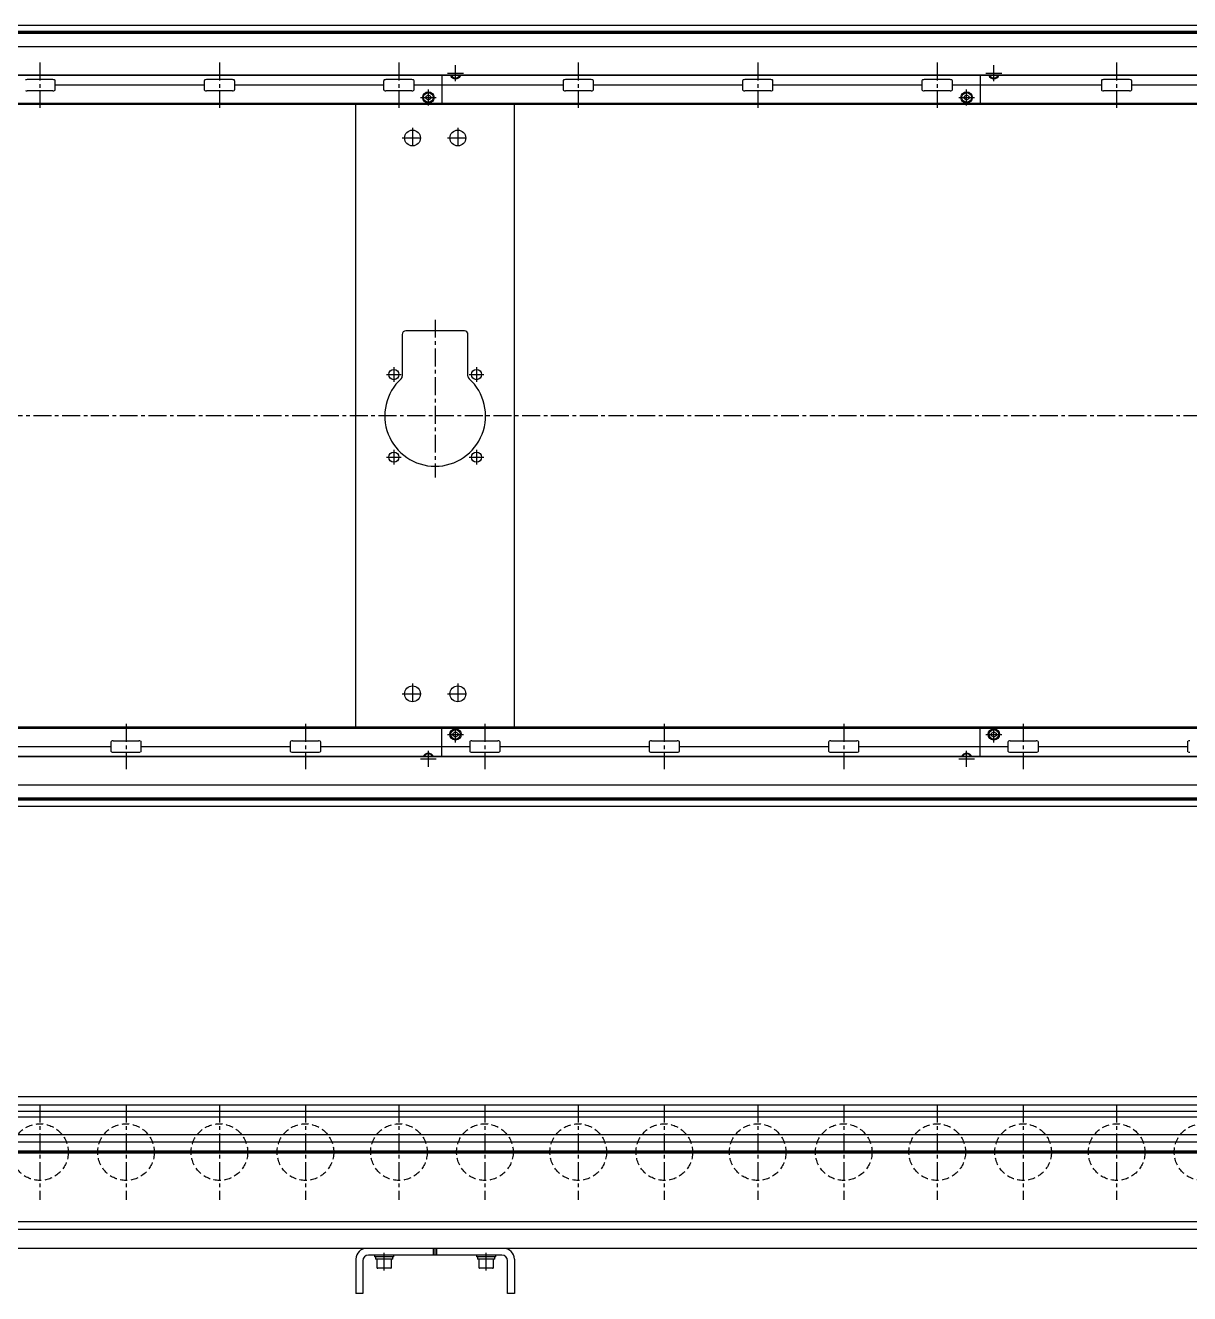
# Model space of a CAD drawing. Extents: x -10 to 4174, y -8 to 1201.
# Drawn here: x 1033 to 2062, y 28 to 1148 of the extents above; entities that cross this region are included whole.
import ezdxf

# ---------------------------------------------------------------- set-up
doc = ezdxf.new("R2010")
doc.units = 0
doc.header["$LTSCALE"] = 0.5
doc.linetypes.add('CENTER', pattern=[50.8, 31.75, -6.35, 6.35, -6.35])
doc.linetypes.add('DASHED', pattern=[19.05, 12.7, -6.35])
for name, color, linetype in [('MSM_CENTER', 1, 'CENTER'), ('MSM_CONTINUOUS', 7, 'CONTINUOUS'), ('MSM_DASHED', 4, 'DASHED')]:
    doc.layers.add(name, color=color, linetype=linetype)

msp = doc.modelspace()

# ---------------------------------------------------------------- linework, layer by layer
at = {"layer": 'MSM_CENTER'}
for p, q in [((1046.1, 1115.5), (1046.1, 1075.5)), ((1204.6, 1115.5), (1204.6, 1075.5)), ((1363.2, 1115.5), (1363.2, 1075.5)), ((1413.2, 1099.2), (1413.2, 1113.3)), ((1521.6, 1115.5), (1521.6, 1075.5)), ((1680.1, 1115.5), (1680.1, 1075.5)), ((1838.7, 1115.5), (1838.7, 1075.5)), ((1888.7, 1099.2), (1888.7, 1113.3)), ((1997.2, 1115.5), (1997.2, 1075.5)), ((1406.2, 1106.2), (1420.2, 1106.2)), ((1881.7, 1106.2), (1895.7, 1106.2)), ((1389.2, 1077.7), (1389.2, 1091.8)), ((1864.7, 1077.7), (1864.7, 1091.8)), ((1382.2, 1084.7), (1396.2, 1084.7)), ((1857.7, 1084.7), (1871.7, 1084.7)), ((1375.2, 1057.9), (1375.2, 1039.9)), ((1415.2, 1057.9), (1415.2, 1039.9)), ((1366.2, 1048.9), (1384.2, 1048.9)), ((1406.2, 1048.9), (1424.2, 1048.9)), ((1395.2, 888.4), (1395.2, 748.9)), ((1358.7, 846.4), (1358.7, 833.4)), ((1431.7, 846.4), (1431.7, 833.4)), ((1352.2, 839.9), (1365.2, 839.9)), ((1425.2, 839.9), (1438.2, 839.9)), ((3316.8, 803.4), (359.7, 803.4)), ((1358.7, 773.4), (1358.7, 760.4)), ((1431.7, 773.4), (1431.7, 760.4)), ((1352.2, 766.9), (1365.2, 766.9)), ((1425.2, 766.9), (1438.2, 766.9)), ((1375.2, 566.9), (1375.2, 548.9)), ((1415.2, 566.9), (1415.2, 548.9)), ((1366.2, 557.9), (1384.2, 557.9)), ((1406.2, 557.9), (1424.2, 557.9)), ((1122.1, 531.3), (1122.1, 491.3)), ((1280.6, 531.3), (1280.6, 491.3)), ((1413.2, 515), (1413.2, 529)), ((1439.1, 531.3), (1439.1, 491.3)), ((1597.6, 531.3), (1597.6, 491.3)), ((1756.1, 531.3), (1756.1, 491.3)), ((1888.7, 515), (1888.7, 529)), ((1914.6, 531.3), (1914.6, 491.3)), ((1406.2, 522), (1420.2, 522)), ((1881.7, 522), (1895.7, 522)), ((1389.2, 493.5), (1389.2, 507.5)), ((1864.7, 493.5), (1864.7, 507.5)), ((1382.2, 500.5), (1396.2, 500.5)), ((1857.7, 500.5), (1871.7, 500.5)), ((1046.1, 195), (1046.1, 111)), ((1122.1, 195), (1122.1, 111)), ((1204.6, 195), (1204.6, 111)), ((1280.6, 195), (1280.6, 111)), ((1363.2, 195), (1363.2, 111)), ((1439.1, 195), (1439.1, 111)), ((1521.6, 195), (1521.6, 111)), ((1597.6, 195), (1597.6, 111)), ((1680.1, 195), (1680.1, 111)), ((1756.1, 195), (1756.1, 111)), ((1838.7, 195), (1838.7, 111)), ((1914.6, 195), (1914.6, 111)), ((1997.2, 195), (1997.2, 111)), ((367.1, 153), (3307.1, 153)), ((1350.2, 48.4), (1350.2, 64)), ((1440.2, 48.4), (1440.2, 64))]:
    msp.add_line(p, q, dxfattribs=at)
at = {"layer": 'MSM_CONTINUOUS'}
for p, q in [((3306.7, 1148.4), (370.6, 1148.4)), ((3305.1, 1148.3), (372.1, 1148.3)), ((3280.5, 1142.9), (396.8, 1142.9)), ((3280.5, 1141.2), (396.8, 1141.2)), ((3280.4, 1142), (396.9, 1142)), ((3305.1, 1129.5), (372.1, 1129.5)), ((3305.1, 1104.1), (372.1, 1104.1)), ((3305.1, 1104.5), (422.2, 1104.5)), ((1057.6, 1100.5), (1034.7, 1100.5)), ((1059.6, 1091.5), (1059.6, 1099.5)), ((1191.2, 1099.5), (1191.2, 1091.5)), ((1216.1, 1100.5), (1193.2, 1100.5)), ((1218.1, 1091.5), (1218.1, 1099.5)), ((1349.7, 1099.5), (1349.7, 1091.5)), ((1374.6, 1100.5), (1351.7, 1100.5)), ((1376.6, 1091.5), (1376.6, 1099.5)), ((1401.2, 1104.1), (1401.2, 1079.4)), ((1413.2, 1103.9), (1412.8, 1104.1)), ((1413.5, 1104.1), (1413.2, 1103.9)), ((1508.2, 1099.5), (1508.2, 1091.5)), ((1533.1, 1100.5), (1510.2, 1100.5)), ((1535.1, 1091.5), (1535.1, 1099.5)), ((1666.7, 1099.5), (1666.7, 1091.5)), ((1691.6, 1100.5), (1668.7, 1100.5)), ((1693.6, 1091.5), (1693.6, 1099.5)), ((1825.2, 1099.5), (1825.2, 1091.5)), ((1850.1, 1100.5), (1827.2, 1100.5)), ((1852.1, 1091.5), (1852.1, 1099.5)), ((1876.7, 1104.1), (1876.7, 1079.4)), ((1888.7, 1103.9), (1888.3, 1104.1)), ((1889, 1104.1), (1888.7, 1103.9)), ((1983.7, 1099.5), (1983.7, 1091.5)), ((2008.6, 1100.5), (1985.7, 1100.5)), ((2010.6, 1091.5), (2010.6, 1099.5)), ((1057.6, 1090.5), (1034.7, 1090.5)), ((1191.2, 1095.5), (1059.6, 1095.5)), ((1216.1, 1090.5), (1193.2, 1090.5)), ((1349.7, 1095.5), (1218.1, 1095.5)), ((1374.6, 1090.5), (1351.7, 1090.5)), ((1508.2, 1095.5), (1376.6, 1095.5)), ((1387.2, 1085.9), (1389.2, 1087.1)), ((1389.2, 1087.1), (1391.2, 1085.9)), ((1533.1, 1090.5), (1510.2, 1090.5)), ((1666.7, 1095.5), (1535.1, 1095.5)), ((1691.6, 1090.5), (1668.7, 1090.5)), ((1825.2, 1095.5), (1693.6, 1095.5)), ((1850.1, 1090.5), (1827.2, 1090.5)), ((1983.7, 1095.5), (1852.1, 1095.5)), ((1862.7, 1085.9), (1864.7, 1087.1)), ((1864.7, 1087.1), (1866.7, 1085.9)), ((2008.6, 1090.5), (1985.7, 1090.5)), ((2142.2, 1095.5), (2010.6, 1095.5)), ((3303.2, 1079.4), (450.2, 1079.4)), ((3306.7, 1078.4), (450.2, 1078.4)), ((1325.2, 528.4), (1325.2, 1078.4)), ((1387.2, 1083.6), (1387.2, 1085.9)), ((1389.2, 1082.4), (1387.2, 1083.6)), ((1391.2, 1083.6), (1389.2, 1082.4)), ((1391.2, 1085.9), (1391.2, 1083.6)), ((1465.2, 528.4), (1465.2, 1078.4)), ((1862.7, 1083.6), (1862.7, 1085.9)), ((1864.7, 1082.4), (1862.7, 1083.6)), ((1866.7, 1083.6), (1864.7, 1082.4)), ((1866.7, 1085.9), (1866.7, 1083.6)), ((1366.2, 875.4), (1366.2, 838.5)), ((1421.2, 878.4), (1369.2, 878.4)), ((1424.2, 838.5), (1424.2, 875.4)), ((3306.7, 528.4), (450.2, 528.4)), ((450.2, 527.4), (3303.2, 527.4)), ((1401.2, 502.6), (1401.2, 527.4)), ((1876.7, 502.6), (1876.7, 527.4)), ((1110.7, 516.3), (1133.6, 516.3)), ((1269.2, 516.3), (1292.1, 516.3)), ((1411.2, 523.2), (1413.2, 524.4)), ((1411.2, 520.9), (1411.2, 523.2)), ((1413.2, 519.7), (1411.2, 520.9)), ((1413.2, 524.4), (1415.2, 523.2)), ((1415.2, 520.9), (1413.2, 519.7)), ((1415.2, 523.2), (1415.2, 520.9)), ((1427.7, 516.3), (1450.6, 516.3)), ((1586.2, 516.3), (1609.1, 516.3)), ((1744.7, 516.3), (1767.6, 516.3)), ((1886.7, 523.2), (1888.7, 524.4)), ((1886.7, 520.9), (1886.7, 523.2)), ((1888.7, 519.7), (1886.7, 520.9)), ((1888.7, 524.4), (1890.7, 523.2)), ((1890.7, 520.9), (1888.7, 519.7)), ((1890.7, 523.2), (1890.7, 520.9)), ((1903.2, 516.3), (1926.1, 516.3)), ((977.1, 511.3), (1108.7, 511.3)), ((1108.7, 515.3), (1108.7, 507.3)), ((1110.7, 506.3), (1133.6, 506.3)), ((1135.6, 507.3), (1135.6, 515.3)), ((1135.6, 511.3), (1267.2, 511.3)), ((1267.2, 515.3), (1267.2, 507.3)), ((1269.2, 506.3), (1292.1, 506.3)), ((1294.1, 507.3), (1294.1, 515.3)), ((1294.1, 511.3), (1425.7, 511.3)), ((1425.7, 515.3), (1425.7, 507.3)), ((1427.7, 506.3), (1450.6, 506.3)), ((1452.6, 507.3), (1452.6, 515.3)), ((1452.6, 511.3), (1584.2, 511.3)), ((1584.2, 515.3), (1584.2, 507.3)), ((1586.2, 506.3), (1609.1, 506.3)), ((1611.1, 507.3), (1611.1, 515.3)), ((1611.1, 511.3), (1742.7, 511.3)), ((1742.7, 515.3), (1742.7, 507.3)), ((1744.7, 506.3), (1767.6, 506.3)), ((1769.6, 507.3), (1769.6, 515.3)), ((1769.6, 511.3), (1901.2, 511.3)), ((1901.2, 515.3), (1901.2, 507.3)), ((1903.2, 506.3), (1926.1, 506.3)), ((1928.1, 507.3), (1928.1, 515.3)), ((1928.1, 511.3), (2059.7, 511.3)), ((2059.7, 515.3), (2059.7, 507.3)), ((3305.1, 502.6), (372.1, 502.6)), ((3305.1, 502.2), (422.2, 502.2)), ((1388.8, 502.6), (1389.2, 502.9)), ((1389.2, 502.9), (1389.5, 502.6)), ((1864.3, 502.6), (1864.7, 502.9)), ((1864.7, 502.9), (1865, 502.6)), ((3305.1, 477.2), (372.1, 477.2)), ((3280.5, 465.6), (396.8, 465.6)), ((3280.5, 463.9), (396.8, 463.9)), ((3280.4, 464.7), (396.9, 464.7)), ((3306.7, 458.4), (370.6, 458.4)), ((3305.1, 458.4), (372.1, 458.4)), ((3305.1, 202), (372.1, 202)), ((3305.1, 194.6), (674.3, 194.6)), ((3189.1, 189), (676.5, 189)), ((3189.1, 184), (678.5, 184)), ((3089.1, 168.2), (667.1, 168.2)), ((3089.1, 161.8), (682.1, 161.8)), ((3089.1, 153.9), (682.1, 153.9)), ((3089.1, 153), (682.1, 153)), ((3089.1, 152.1), (682.1, 152.1)), ((3089.1, 91.3), (682.1, 91.3)), ((3089.1, 84.8), (679.6, 84.8)), ((3306.7, 68), (472.1, 68)), ((1393.7, 62), (1393.7, 68)), ((1395.2, 62), (1395.2, 68)), ((1396.7, 62), (1396.7, 68)), ((1325.2, 58.5), (1325.2, 28)), ((1331.2, 57), (1331.2, 28)), ((1454.2, 62), (1336.2, 62)), ((1341.7, 62), (1341.7, 60.4)), ((1358.7, 60.4), (1341.7, 60.4)), ((1342.5, 60.4), (1342.5, 58.4)), ((1357.9, 58.4), (1342.5, 58.4)), ((1343.7, 58.4), (1343.7, 51.2)), ((1356.7, 51.2), (1356.7, 58.4)), ((1357.9, 58.4), (1357.9, 60.4)), ((1358.7, 60.4), (1358.7, 62)), ((1431.7, 62), (1431.7, 60.4)), ((1448.7, 60.4), (1431.7, 60.4)), ((1432.5, 60.4), (1432.5, 58.4)), ((1447.9, 58.4), (1432.5, 58.4)), ((1433.7, 58.4), (1433.7, 51.2)), ((1446.7, 51.2), (1446.7, 58.4)), ((1447.9, 58.4), (1447.9, 60.4)), ((1448.7, 60.4), (1448.7, 62)), ((1459.2, 28), (1459.2, 57)), ((1465.2, 58.5), (1465.2, 28)), ((1355.9, 50.4), (1344.5, 50.4)), ((1445.9, 50.4), (1434.5, 50.4)), ((1331.2, 28), (1325.2, 28)), ((1465.2, 28), (1459.2, 28))]:
    msp.add_line(p, q, dxfattribs=at)
for centre, radius in [((1389.2, 1084.7), 5), ((1389.2, 1084.7), 4.25), ((1864.7, 1084.7), 5), ((1864.7, 1084.7), 4.25), ((1375.2, 1048.9), 7), ((1415.2, 1048.9), 7), ((1358.7, 839.9), 4.5), ((1431.7, 839.9), 4.5), ((1358.7, 766.9), 4.5), ((1431.7, 766.9), 4.5), ((1375.2, 557.9), 7), ((1415.2, 557.9), 7), ((1413.2, 522), 5), ((1888.7, 522), 5), ((1413.2, 522), 4.25), ((1888.7, 522), 4.25)]:
    msp.add_circle(centre, radius, dxfattribs=at)
for centre, radius, start, end in [((1034.7, 1097.1), 3.41, 89.6687, 115.2454), ((1057.6, 1097.1), 3.41, 64.7546, 90.3313), ((1058.7, 1099.4), 0.882, 7.8973, 64.4672), ((1192.1, 1099.4), 0.882, 115.5328, 172.1027), ((1193.2, 1097.1), 3.41, 89.6687, 115.2454), ((1216.1, 1097.1), 3.41, 64.7546, 90.3313), ((1217.2, 1099.4), 0.882, 7.8973, 64.4672), ((1350.6, 1099.4), 0.882, 115.5328, 172.1027), ((1351.7, 1097.1), 3.41, 89.6687, 115.2454), ((1374.6, 1097.1), 3.41, 64.7546, 90.3313), ((1375.7, 1099.4), 0.882, 7.8973, 64.4672), ((1413.2, 1106.2), 5, 204.8346, 335.1654), ((1413.2, 1106.2), 4.25, 209.6116, 330.3884), ((1509.1, 1099.4), 0.882, 115.5328, 172.1027), ((1510.2, 1097.1), 3.41, 89.6687, 115.2454), ((1533.1, 1097.1), 3.41, 64.7546, 90.3313), ((1534.2, 1099.4), 0.882, 7.8973, 64.4672), ((1667.6, 1099.4), 0.882, 115.5328, 172.1027), ((1668.7, 1097.1), 3.41, 89.6687, 115.2454), ((1691.6, 1097.1), 3.41, 64.7546, 90.3313), ((1692.7, 1099.4), 0.882, 7.8973, 64.4672), ((1826.1, 1099.4), 0.882, 115.5328, 172.1027), ((1827.2, 1097.1), 3.41, 89.6687, 115.2454), ((1850.1, 1097.1), 3.41, 64.7546, 90.3313), ((1851.2, 1099.4), 0.882, 7.8973, 64.4672), ((1888.7, 1106.2), 5, 204.8346, 335.1654), ((1888.7, 1106.2), 4.25, 209.6116, 330.3884), ((1984.6, 1099.4), 0.882, 115.5328, 172.1027), ((1985.7, 1097.1), 3.41, 89.6687, 115.2454), ((2008.6, 1097.1), 3.41, 64.7546, 90.3313), ((2009.7, 1099.4), 0.882, 7.8973, 64.4672), ((1034.7, 1093.9), 3.41, 244.7546, 270.3313), ((1057.6, 1093.9), 3.41, 269.6687, 295.2454), ((1058.7, 1091.6), 0.882, 295.5328, 352.1027), ((1192.1, 1091.6), 0.882, 187.8973, 244.4672), ((1193.2, 1093.9), 3.41, 244.7546, 270.3313), ((1216.1, 1093.9), 3.41, 269.6687, 295.2454), ((1217.2, 1091.6), 0.882, 295.5328, 352.1027), ((1350.6, 1091.6), 0.882, 187.8973, 244.4672), ((1351.7, 1093.9), 3.41, 244.7546, 270.3313), ((1374.6, 1093.9), 3.41, 269.6687, 295.2454), ((1375.7, 1091.6), 0.882, 295.5328, 352.1027), ((1509.1, 1091.6), 0.882, 187.8973, 244.4672), ((1510.2, 1093.9), 3.41, 244.7546, 270.3313), ((1533.1, 1093.9), 3.41, 269.6687, 295.2454), ((1534.2, 1091.6), 0.882, 295.5328, 352.1027), ((1667.6, 1091.6), 0.882, 187.8973, 244.4672), ((1668.7, 1093.9), 3.41, 244.7546, 270.3313), ((1691.6, 1093.9), 3.41, 269.6687, 295.2454), ((1692.7, 1091.6), 0.882, 295.5328, 352.1027), ((1826.1, 1091.6), 0.882, 187.8973, 244.4672), ((1827.2, 1093.9), 3.41, 244.7546, 270.3313), ((1850.1, 1093.9), 3.41, 269.6687, 295.2454), ((1851.2, 1091.6), 0.882, 295.5328, 352.1027), ((1984.6, 1091.6), 0.882, 187.8973, 244.4672), ((1985.7, 1093.9), 3.41, 244.7546, 270.3313), ((2008.6, 1093.9), 3.41, 269.6687, 295.2454), ((2009.7, 1091.6), 0.882, 295.5328, 352.1027), ((1369.2, 875.4), 3, 90, 180), ((1421.2, 875.4), 3, 360, 90), ((1395.2, 803.4), 44.5, 132.3521, 47.6479), ((1363.2, 838.5), 3, 312.3521, 0), ((1427.2, 838.5), 3, 180, 227.6479), ((1109.6, 515.2), 0.882, 115.5328, 172.1027), ((1110.7, 512.9), 3.41, 89.6687, 115.2454), ((1133.6, 512.9), 3.41, 64.7546, 90.3313), ((1134.7, 515.2), 0.882, 7.8973, 64.4672), ((1268.1, 515.2), 0.882, 115.5328, 172.1027), ((1269.2, 512.9), 3.41, 89.6687, 115.2454), ((1292.1, 512.9), 3.41, 64.7546, 90.3313), ((1293.2, 515.2), 0.882, 7.8973, 64.4672), ((1426.6, 515.2), 0.882, 115.5328, 172.1027), ((1427.7, 512.9), 3.41, 89.6687, 115.2454), ((1450.6, 512.9), 3.41, 64.7546, 90.3313), ((1451.7, 515.2), 0.882, 7.8973, 64.4672), ((1585.1, 515.2), 0.882, 115.5328, 172.1027), ((1586.2, 512.9), 3.41, 89.6687, 115.2454), ((1609.1, 512.9), 3.41, 64.7546, 90.3313), ((1610.2, 515.2), 0.882, 7.8973, 64.4672), ((1743.6, 515.2), 0.882, 115.5328, 172.1027), ((1744.7, 512.9), 3.41, 89.6687, 115.2454), ((1767.6, 512.9), 3.41, 64.7546, 90.3313), ((1768.7, 515.2), 0.882, 7.8973, 64.4672), ((1902.1, 515.2), 0.882, 115.5328, 172.1027), ((1903.2, 512.9), 3.41, 89.6687, 115.2454), ((1926.1, 512.9), 3.41, 64.7546, 90.3313), ((1927.2, 515.2), 0.882, 7.8973, 64.4672), ((2060.6, 515.2), 0.882, 115.5328, 172.1027), ((2061.7, 512.9), 3.41, 89.6687, 115.2454), ((1109.6, 507.4), 0.882, 187.8973, 244.4672), ((1110.7, 509.7), 3.41, 244.7546, 270.3313), ((1133.6, 509.7), 3.41, 269.6687, 295.2454), ((1134.7, 507.4), 0.882, 295.5328, 352.1027), ((1268.1, 507.4), 0.882, 187.8973, 244.4672), ((1269.2, 509.7), 3.41, 244.7546, 270.3313), ((1292.1, 509.7), 3.41, 269.6687, 295.2454), ((1293.2, 507.4), 0.882, 295.5328, 352.1027), ((1389.2, 500.5), 5, 24.8346, 155.1654), ((1389.2, 500.5), 4.25, 29.6116, 150.3884), ((1426.6, 507.4), 0.882, 187.8973, 244.4672), ((1427.7, 509.7), 3.41, 244.7546, 270.3313), ((1450.6, 509.7), 3.41, 269.6687, 295.2454), ((1451.7, 507.4), 0.882, 295.5328, 352.1027), ((1585.1, 507.4), 0.882, 187.8973, 244.4672), ((1586.2, 509.7), 3.41, 244.7546, 270.3313), ((1609.1, 509.7), 3.41, 269.6687, 295.2454), ((1610.2, 507.4), 0.882, 295.5328, 352.1027), ((1743.6, 507.4), 0.882, 187.8973, 244.4672), ((1744.7, 509.7), 3.41, 244.7546, 270.3313), ((1767.6, 509.7), 3.41, 269.6687, 295.2454), ((1768.7, 507.4), 0.882, 295.5328, 352.1027), ((1864.7, 500.5), 5, 24.8346, 155.1654), ((1864.7, 500.5), 4.25, 29.6116, 150.3884), ((1902.1, 507.4), 0.882, 187.8973, 244.4672), ((1903.2, 509.7), 3.41, 244.7546, 270.3313), ((1926.1, 509.7), 3.41, 269.6687, 295.2454), ((1927.2, 507.4), 0.882, 295.5328, 352.1027), ((2060.6, 507.4), 0.882, 187.8973, 244.4672), ((2061.7, 509.7), 3.41, 244.7546, 270.3313), ((1334.7, 58.5), 9.5, 90, 180), ((1455.7, 58.5), 9.5, 0, 90), ((1336.2, 57), 5, 90, 180), ((1454.2, 57), 5, 0, 90), ((1344.5, 51.2), 0.8, 180, 270), ((1355.9, 51.2), 0.8, 270, 0), ((1434.5, 51.2), 0.8, 180, 270), ((1445.9, 51.2), 0.8, 270, 0)]:
    msp.add_arc(centre, radius, start, end, dxfattribs=at)
at = {"layer": 'MSM_DASHED'}
for centre in [(1046.1, 153), (1122.1, 153), (1204.6, 153), (1280.6, 153), (1363.2, 153), (1439.1, 153), (1521.6, 153), (1597.6, 153), (1680.1, 153), (1756.1, 153), (1838.7, 153), (1914.6, 153), (1997.2, 153), (2073.1, 153)]:
    msp.add_circle(centre, 25, dxfattribs=at)

doc.saveas('drawing.dxf')
